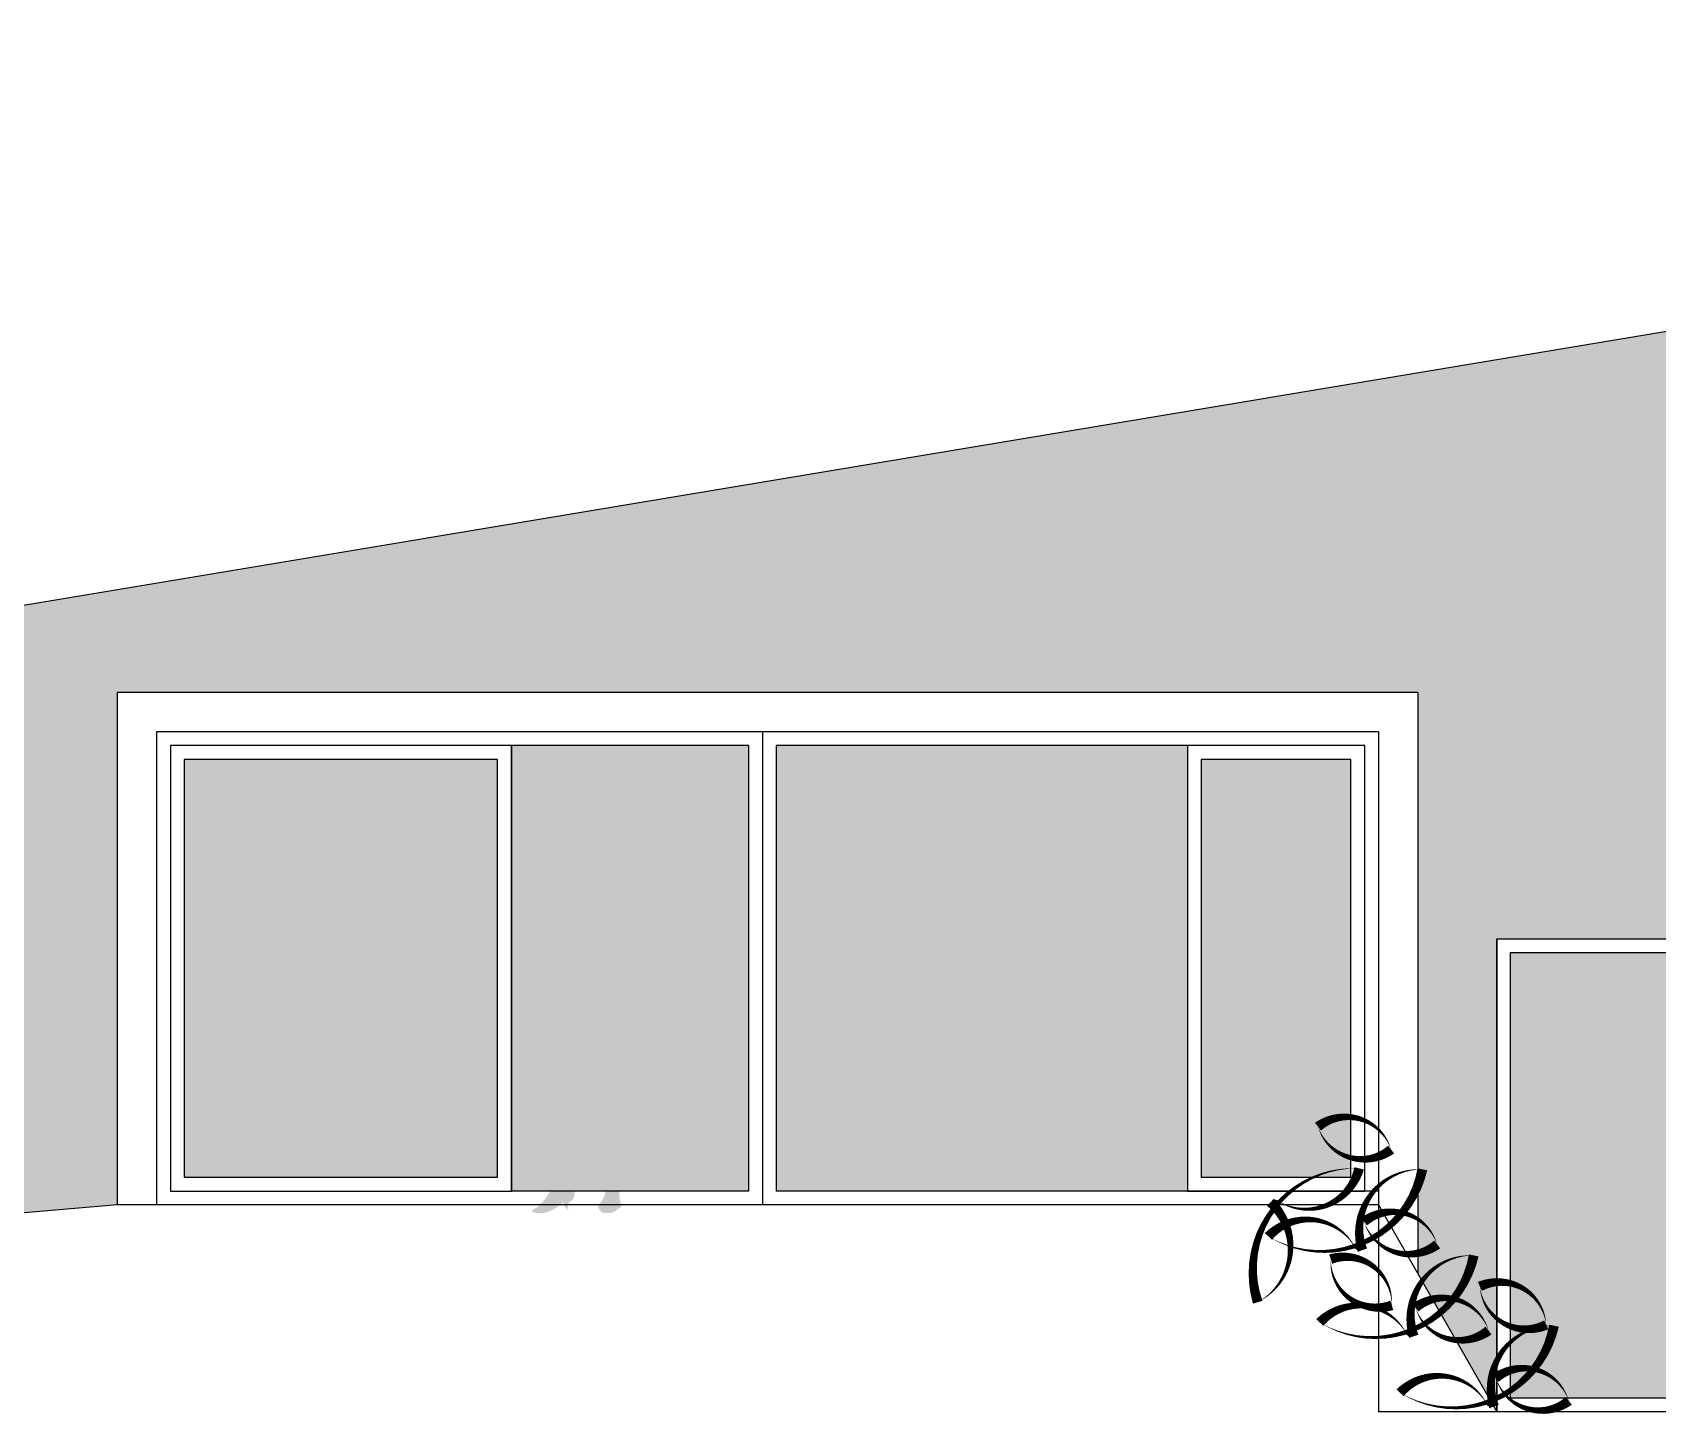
# Model space of a CAD drawing. Header units: millimetres. Extents: x 589 to 1175, y -455 to -172.
# Drawn here: x 651.29 to 659.54, y -221.65 to -214.63 of the extents above; entities that cross this region are included whole.
import ezdxf

# ---------------------------------------------------------------- set-up
doc = ezdxf.new("R2010")
doc.units = ezdxf.units.MM
for name, color, linetype in [('pohled', 4, 'Continuous'), ('SRAFA', 251, 'Continuous'), ('srafa fasada', 253, 'Continuous'), ('stafaz', 252, 'Continuous'), ('ZDIVO', 1, 'Continuous')]:
    doc.layers.add(name, color=color, linetype=linetype)

msp = doc.modelspace()

# ---------------------------------------------------------------- hatches: boundary and pattern name
at = {"layer": 'SRAFA'}
h = msp.add_hatch(dxfattribs=at)
h.set_pattern_fill('AR-CONC,_O', color=256, scale=0.001)
h.set_pattern_definition([(50, (0, 0), (0.18218467, -0.015939086), [0.01905, -0.20955]), (355, (0, 0), (-0.035242826, 0.191056643), [0.01524, -0.16764]), (100.451, (0.01518, -0.00133), (0.1469425, 0.17511669), [0.01619, -0.17809]), (46.1842, (0, 0.0508), (0.27107904, -0.04204233), [0.028575, -0.314325]), (96.6356, (0.0226, 0.0473), (0.23740423, 0.24742556), [0.024285, -0.267135]), (351.184, (0, 0.0508), (0.23740461, 0.24742512), [0.02286, -0.25146]), (21, (0.0254, 0.0381), (0.15161488, -0.10226552), [0.01905, -0.20955]), (326, (0.0254, 0.0381), (0.06180203, 0.184187966), [0.01524, -0.16764]), (71.4514, (0.03803, 0.02958), (0.21341649, 0.081922858), [0.01619, -0.17809]), (37.5, (0, 0), (0.003088603, 0.084555039), [0, -0.165608, 0, -0.17018, 0, -0.168275]), (7.5, (0, 0), (0.066819663, 0.100180575), [0, -0.097028, 0, -0.161798, 0, -0.064135]), (327.5, (-0.05664, 0), (0.135590595, -0.005728744), [0, -0.0635, 0, -0.19812, 0, -0.26289]), (317.5, (-0.08204, 0), (0.148129181, 0.025426491), [0, -0.08255, 0, -0.131572, 0, -0.18669])])
h.paths.add_polyline_path([(659.9728, -218.2809), (659.9728, -216.5809), (667.9978, -216.5809), (667.9978, -218.2809)], flags=16)
h.paths.add_polyline_path([(660.1228, -218.1309), (660.1228, -216.7309), (662.5228, -216.7309), (667.8478, -216.7309), (667.8478, -218.1309), (666.0478, -218.1309)], flags=0)
h.paths.add_polyline_path([(663.6478, -218.1309), (663.6478, -216.7309), (665.4478, -216.7309), (665.4478, -218.1309)], flags=0)
h.paths.add_polyline_path([(664.8828, -218.1309), (664.8828, -216.7309), (664.8128, -216.7309), (664.8128, -218.1309), (663.7178, -218.1309), (663.7178, -216.7309), (664.8128, -216.7309), (665.1033, -216.7309), (665.3778, -216.7309), (665.3778, -218.1309)], flags=0)
h.paths.add_polyline_path([(664.9328, -218.0809), (664.9328, -216.7809), (665.3278, -216.7809), (665.3278, -218.0809)], flags=0)
h.paths.add_polyline_path([(666.1178, -218.1309), (666.1178, -216.7309), (666.6128, -216.7309), (667.7778, -216.7309), (667.7778, -218.1309), (666.6828, -218.1309), (666.6828, -216.7309), (666.6128, -216.7309), (666.6128, -218.1309)], flags=0)
h.paths.add_polyline_path([(666.1678, -218.0809), (666.1678, -216.7809), (666.5628, -216.7809), (666.5628, -218.0809)], flags=0)
h.paths.add_polyline_path([(662.4528, -218.1309), (661.9578, -218.1309), (661.9578, -216.7309), (661.8878, -216.7309), (661.8878, -218.1309), (660.7604, -218.1309), (660.7604, -216.7309), (660.6904, -216.7309), (660.6904, -218.1309), (660.1954, -218.1309), (660.1954, -216.7309), (662.4528, -216.7309)], flags=0)
h.paths.add_polyline_path([(662.4028, -218.0809), (662.0078, -218.0809), (662.0078, -216.7809), (662.4028, -216.7809)], flags=0)
h.paths.add_polyline_path([(660.6404, -218.0809), (660.2454, -218.0809), (660.2454, -216.7809), (660.6404, -216.7809)], flags=0)
h.paths.add_polyline_path([(661.9228, -221.3309), (662.6728, -221.3309), (668.6728, -219.2309), (668.6728, -214.6337), (648.8975, -217.9296), (649.3728, -220.7809), (651.7228, -220.5809), (651.7228, -217.9809), (658.3228, -217.9809), (658.3228, -220.9309), (658.7228, -221.6309), (658.7228, -219.2309), (661.9228, -219.2309)])
at = {"layer": 'srafa fasada'}
h = msp.add_hatch(color=254, dxfattribs=at)
h.paths.add_polyline_path([(653.6528, -218.3209), (652.0628, -218.3209), (652.0628, -220.4409), (653.6528, -220.4409)])
h.paths.add_polyline_path([(654.9267, -218.2509), (653.7228, -218.2509), (653.7228, -220.5109), (654.9267, -220.5109)])
h.paths.add_polyline_path([(657.1528, -218.2509), (655.0667, -218.2509), (655.0667, -220.5109), (657.1528, -220.5109)])
h.paths.add_polyline_path([(657.9828, -218.3209), (657.2228, -218.3209), (657.2228, -220.4409), (657.9828, -220.4409)])
h.paths.add_polyline_path([(660.1228, -219.3009), (658.7928, -219.3009), (658.7928, -221.5609), (660.1228, -221.5609)])
h.paths.add_polyline_path([(661.7828, -219.3709), (660.1928, -219.3709), (660.1928, -221.4909), (661.7828, -221.4909)])
at = {"layer": 'stafaz'}
h = msp.add_hatch(color=256, dxfattribs=at)
h.paths.add_polyline_path([(654.3743, -219.7752), (654.3728, -219.7629), (654.3728, -219.7515), (654.3835, -219.753), (654.3965, -219.7507), (654.4103, -219.7469), (654.421, -219.7438), (654.4332, -219.7423), (654.447, -219.7308), (654.4607, -219.7216), (654.4737, -219.714), (654.4722, -219.6979), (654.4669, -219.6819), (654.4623, -219.6696), (654.4577, -219.652), (654.4531, -219.6345), (654.45, -219.6215), (654.447, -219.6062), (654.4431, -219.5909), (654.4401, -219.5718), (654.4393, -219.5588), (654.4393, -219.5473), (654.434, -219.5366), (654.4256, -219.5251), (654.4248, -219.506), (654.4248, -219.4922), (654.4256, -219.48), (654.4233, -219.4662), (654.4202, -219.4502), (654.4164, -219.4333), (654.4126, -219.4196), (654.4103, -219.4089), (654.408, -219.3982), (654.4064, -219.3875), (654.4194, -219.3859), (654.4164, -219.3706), (654.4133, -219.3592), (654.411, -219.3485), (654.4072, -219.3362), (654.4019, -219.3248), (654.3996, -219.311), (654.3965, -219.2926), (654.395, -219.2766), (654.3927, -219.2651), (654.3912, -219.2544), (654.3866, -219.2414), (654.3827, -219.2299), (654.3782, -219.2169), (654.3697, -219.2016), (654.359, -219.1864), (654.3506, -219.1756), (654.3392, -219.1642), (654.3231, -219.1573), (654.3116, -219.1542), (654.3009, -219.1519), (654.2872, -219.1389), (654.2787, -219.1252), (654.2742, -219.1145), (654.2665, -219.0961), (654.2619, -219.0778), (654.2581, -219.0671), (654.2527, -219.0487), (654.2489, -219.0311), (654.2443, -219.0151), (654.242, -219.0013), (654.2397, -218.9868), (654.2382, -218.9761), (654.2344, -218.9608), (654.2306, -218.9485), (654.2275, -218.9371), (654.2214, -218.9248), (654.2107, -218.9126), (654.1984, -218.9004), (654.1854, -218.8981), (654.174, -218.8982), (654.1503, -218.8988), (654.1075, -218.8988), (654.0937, -218.9027), (654.0807, -218.9126), (654.0738, -218.9241), (654.0692, -218.9378), (654.0685, -218.9493), (654.07, -218.9608), (654.073, -218.9715), (654.0723, -218.9822), (654.0646, -218.9944), (654.0631, -219.0051), (654.0631, -219.0158), (654.0669, -219.0288), (654.0685, -219.0395), (654.07, -219.0518), (654.0723, -219.0632), (654.0776, -219.0793), (654.0815, -219.0908), (654.0845, -219.103), (654.0929, -219.1137), (654.1036, -219.116), (654.1166, -219.116), (654.1258, -219.1267), (654.125, -219.1374), (654.1113, -219.1443), (654.0998, -219.1504), (654.0899, -219.1619), (654.0792, -219.1634), (654.0669, -219.1688), (654.0539, -219.1779), (654.0432, -219.1879), (654.0302, -219.1948), (654.0195, -219.2016), (654.0134, -219.2154), (654.0057, -219.233), (654.0004, -219.246), (653.9966, -219.2567), (653.9927, -219.2674), (653.9912, -219.2796), (653.9889, -219.2972), (653.9882, -219.3079), (653.9866, -219.3202), (653.9851, -219.3347), (653.9836, -219.3462), (653.9797, -219.3615), (653.9775, -219.3745), (653.9767, -219.3875), (653.9851, -219.3989), (653.9836, -219.4219), (653.9813, -219.4372), (653.9775, -219.4517), (653.9729, -219.4685), (653.969, -219.4876), (653.9675, -219.509), (653.9667, -219.5205), (653.9667, -219.532), (653.9667, -219.548), (653.9675, -219.5633), (653.9683, -219.5786), (653.969, -219.597), (653.969, -219.613), (653.969, -219.6291), (653.969, -219.6452), (653.969, -219.6574), (653.9675, -219.6773), (653.9667, -219.6895), (653.966, -219.7033), (653.966, -219.7232), (653.966, -219.7339), (653.9652, -219.7484), (653.9652, -219.7629), (653.9652, -219.7767), (653.966, -219.7912), (653.9683, -219.8096), (653.9721, -219.8249), (653.9744, -219.8363), (653.9775, -219.8478), (653.9828, -219.8654), (653.9866, -219.8761), (653.9996, -219.8914), (654.0004, -219.9021), (654.0012, -219.9143), (654.0035, -219.9327), (654.0035, -219.9442), (654.0035, -219.9587), (654.0035, -219.9694), (654.0012, -219.9847), (653.9943, -219.9977), (653.9905, -220.0084), (653.9897, -220.0237), (653.9889, -220.0344), (653.9889, -220.0535), (653.9897, -220.0642), (653.9935, -220.0833), (653.9958, -220.1009), (653.9966, -220.1116), (653.9973, -220.1269), (653.9973, -220.1376), (653.9973, -220.1552), (653.9973, -220.1674), (653.9943, -220.1866), (653.9897, -220.2011), (653.9851, -220.221), (653.982, -220.234), (653.9759, -220.25), (653.969, -220.2684), (653.9652, -220.2791), (653.9736, -220.2913), (653.9843, -220.2967), (653.982, -220.3112), (653.9797, -220.3265), (653.9775, -220.3441), (653.9744, -220.3617), (653.9721, -220.377), (653.9713, -220.3907), (653.9683, -220.406), (653.9645, -220.4183), (653.9606, -220.432), (653.9576, -220.4465), (653.9515, -220.4626), (653.9461, -220.4733), (653.9369, -220.4871), (653.9293, -220.4978), (653.9178, -220.5131), (653.9071, -220.5322), (653.8979, -220.546), (653.8888, -220.5567), (653.878, -220.5697), (653.8643, -220.5842), (653.8528, -220.5934), (653.8421, -220.6003), (653.826, -220.6071), (653.8345, -220.6194), (653.852, -220.6224), (653.8643, -220.6224), (653.8788, -220.6224), (653.8964, -220.6201), (653.9125, -220.6148), (653.9262, -220.6094), (653.9408, -220.601), (653.9522, -220.5941), (653.9652, -220.5827), (653.9775, -220.572), (653.9882, -220.5704), (653.9912, -220.5834), (654.0012, -220.5995), (654.0119, -220.6071), (654.008, -220.5964), (654.008, -220.5827), (654.0134, -220.5704), (654.0272, -220.5597), (654.0394, -220.5475), (654.0432, -220.5314), (654.0432, -220.5169), (654.0417, -220.5054), (654.0386, -220.494), (654.0371, -220.4733), (654.0356, -220.4595), (654.0363, -220.4443), (654.0379, -220.4305), (654.0394, -220.4183), (654.0417, -220.4007), (654.0447, -220.3869), (654.0463, -220.3747), (654.0509, -220.3578), (654.0539, -220.3441), (654.06, -220.3296), (654.0662, -220.3166), (654.0723, -220.2997), (654.0899, -220.2928), (654.1044, -220.2913), (654.1174, -220.2906), (654.1357, -220.289), (654.1549, -220.2883), (654.1717, -220.286), (654.1847, -220.2837), (654.1977, -220.2821), (654.2137, -220.2814), (654.2244, -220.2806), (654.2313, -220.2913), (654.2336, -220.3036), (654.2352, -220.3143), (654.2352, -220.3273), (654.2352, -220.3387), (654.2352, -220.3617), (654.2352, -220.3785), (654.2344, -220.3915), (654.2321, -220.4068), (654.2306, -220.419), (654.2283, -220.432), (654.2237, -220.4496), (654.2191, -220.4634), (654.2145, -220.4764), (654.2084, -220.4878), (654.203, -220.507), (654.1962, -220.5322), (654.1908, -220.5437), (654.1839, -220.5559), (654.1747, -220.5704), (654.1648, -220.5819), (654.164, -220.5934), (654.1702, -220.6064), (654.1801, -220.6178), (654.1954, -220.6224), (654.2099, -220.6224), (654.2244, -220.6224), (654.2382, -220.6186), (654.252, -220.611), (654.2627, -220.6018), (654.2772, -220.5941), (654.2818, -220.5834), (654.278, -220.5704), (654.2734, -220.5574), (654.2719, -220.546), (654.2703, -220.5314), (654.2703, -220.5138), (654.2696, -220.5008), (654.2703, -220.4901), (654.2719, -220.4748), (654.2726, -220.4611), (654.2749, -220.445), (654.2772, -220.432), (654.2803, -220.4175), (654.2833, -220.3999), (654.2872, -220.3838), (654.2894, -220.367), (654.2933, -220.3525), (654.2979, -220.3357), (654.3017, -220.3227), (654.304, -220.3074), (654.3055, -220.2959), (654.307, -220.2844), (654.3109, -220.2684), (654.3177, -220.2477), (654.3208, -220.237), (654.3231, -220.2187), (654.3284, -220.1973), (654.3307, -220.182), (654.333, -220.1629), (654.3346, -220.1407), (654.3369, -220.1254), (654.3414, -220.143), (654.3414, -220.156), (654.3414, -220.1674), (654.3414, -220.1889), (654.3414, -220.2018), (654.3414, -220.2126), (654.3414, -220.2233), (654.3399, -220.2363), (654.3376, -220.2493), (654.3361, -220.26), (654.3506, -220.2684), (654.3636, -220.273), (654.3797, -220.2745), (654.3912, -220.2722), (654.4026, -220.263), (654.4072, -220.2462), (654.408, -220.2324), (654.408, -220.2164), (654.4087, -220.2034), (654.408, -220.1881), (654.4072, -220.1728), (654.4072, -220.1529), (654.4072, -220.1422), (654.4064, -220.1277), (654.4064, -220.1116), (654.4057, -220.1009), (654.4042, -220.0818), (654.4019, -220.0573), (654.4019, -220.0466), (654.4003, -220.0298), (654.4003, -220.0137), (654.4003, -219.9961), (654.4003, -219.977), (654.3996, -219.9541), (654.3996, -219.9319), (654.3957, -219.9074), (654.3942, -219.896), (654.3889, -219.8761), (654.3873, -219.8639), (654.3858, -219.8478), (654.385, -219.8363), (654.3827, -219.8195), (654.3812, -219.805), (654.3774, -219.7904)])
h.paths.add_polyline_path([(654.0394, -219.7201), (654.0333, -219.7377), (654.0272, -219.7499), (654.0119, -219.7515), (654.0103, -219.74), (654.0088, -219.7285), (654.0065, -219.7163), (654.0065, -219.7033), (654.0065, -219.691), (654.0065, -219.6719), (654.0073, -219.6574), (654.0103, -219.6352), (654.0149, -219.6146), (654.0226, -219.5916), (654.0279, -219.5718), (654.0325, -219.5572), (654.0363, -219.545), (654.0379, -219.5328), (654.0379, -219.522), (654.0379, -219.5106), (654.0379, -219.4999), (654.0363, -219.4861), (654.0356, -219.4746), (654.0325, -219.4601), (654.0295, -219.4448), (654.0302, -219.4326), (654.0333, -219.4188), (654.0394, -219.4066), (654.0509, -219.4066), (654.0677, -219.4058), (654.0738, -219.4188), (654.0799, -219.4341), (654.0807, -219.4456), (654.0799, -219.4563), (654.0792, -219.4731), (654.0807, -219.4876), (654.0891, -219.4999), (654.0914, -219.5121), (654.0807, -219.5251), (654.0707, -219.5373), (654.0646, -219.5503), (654.0593, -219.5649), (654.057, -219.5848), (654.0547, -219.6077), (654.0532, -219.6268), (654.0509, -219.6459), (654.0501, -219.6589), (654.047, -219.678), (654.0447, -219.6903), (654.0417, -219.7048)], flags=16)
h.paths.add_polyline_path([(654.3376, -219.496), (654.3239, -219.4915), (654.3116, -219.48), (654.3101, -219.4693), (654.3101, -219.4548), (654.3147, -219.4425), (654.3246, -219.4242), (654.3284, -219.4073), (654.3292, -219.3951), (654.3407, -219.3905), (654.3506, -219.4043), (654.3544, -219.418), (654.3583, -219.431), (654.3629, -219.4456), (654.3636, -219.457), (654.3644, -219.4754), (654.3636, -219.5022), (654.3491, -219.4953)], flags=16)

# ---------------------------------------------------------------- linework, layer by layer
at = {"layer": 'pohled'}
for p, q in [((648.8975, -217.9296), (668.6728, -214.6337)), ((651.7228, -217.9809), (651.7228, -220.5809)), ((658.3228, -217.9809), (651.7228, -217.9809)), ((658.3228, -217.9809), (658.3228, -220.9309)), ((658.1228, -218.1809), (651.9228, -218.1809)), ((651.9228, -218.1809), (651.9228, -220.5809)), ((651.9928, -218.2509), (651.9928, -220.5109)), ((653.7228, -218.2509), (653.7228, -220.5109)), ((654.9267, -218.2509), (653.7228, -218.2509)), ((654.9267, -218.2509), (654.9267, -220.5109)), ((654.9967, -218.1809), (654.9967, -220.5809)), ((658.0528, -218.2509), (655.0667, -218.2509)), ((655.0667, -218.2509), (655.0667, -220.5109)), ((658.1228, -218.1809), (658.1228, -220.5809)), ((658.7228, -219.2309), (661.9228, -219.2309)), ((658.7228, -219.2309), (658.7228, -221.6309)), ((654.9267, -220.5109), (653.7228, -220.5109)), ((658.1228, -220.5109), (655.0667, -220.5109))]:
    msp.add_line(p, q, dxfattribs=at)
for points in [[(653.7228, -218.2509), (651.9928, -218.2509), (651.9928, -220.5109), (653.7228, -220.5109)], [(658.0528, -218.2509), (657.1528, -218.2509), (657.1528, -220.5109), (658.0528, -220.5109)], [(653.6528, -218.3209), (652.0628, -218.3209), (652.0628, -220.4409), (653.6528, -220.4409)], [(657.9828, -218.3209), (657.2228, -218.3209), (657.2228, -220.4409), (657.9828, -220.4409)], [(658.7228, -219.2309), (661.9228, -219.2309), (661.9228, -221.6309), (658.7228, -221.6309)], [(658.7928, -219.3009), (661.8528, -219.3009), (661.8528, -221.5609), (658.7928, -221.5609)]]:
    msp.add_lwpolyline(points, close=True, dxfattribs=at)
at = {"layer": 'stafaz', "color": 253, "linetype": 'Continuous', "ltscale": 0.001}
for points in [[(658.1868, -220.3003, 0, 0, 0.520567), (658.1868, -220.3003, 0, 0.05, 0.520567), (657.8157, -220.1838, 0, 0.05, 0.520567), (658.1868, -220.3003, 0.05, 0.05, 0)], [(657.5098, -221.0746, 0, 0, 0.520567), (657.5098, -221.0746, 0, 0.05, 0.520567), (657.5746, -220.5679, 0, 0.05, 0.520567), (657.6038, -220.5558, 0, 0.05, 0.520567), (658.0244, -220.3955, 0, 0.05, 0.520567), (657.5098, -221.0746, 0.05, 0.05, 0)], [(658.3453, -220.4005, 0, 0, 0.520567), (658.3453, -220.4005, 0, 0.05, 0.520567), (658.0407, -220.8106, 0, 0.05, 0.520567), (658.0092, -220.8068, 0, 0.05, 0.520567), (657.5641, -220.7407, 0, 0.05, 0.520567), (658.3453, -220.4005, 0.05, 0.05, 0)], [(658.4205, -220.7816, 0, 0, 0.520567), (658.4205, -220.7816, 0, 0.05, 0.520567), (658.0494, -220.6652, 0, 0.05, 0.520567), (658.4205, -220.7816, 0.05, 0.05, 0)], [(658.6059, -220.8372, 0, 0, 0.520567), (658.6059, -220.8372, 0, 0.05, 0.520567), (658.3014, -221.2473, 0, 0.05, 0.520567), (658.2699, -221.2435, 0, 0.05, 0.520567), (657.8247, -221.1774, 0, 0.05, 0.520567), (658.6059, -220.8372, 0.05, 0.05, 0)], [(658.1902, -221.0906, 0, 0, 0.520567), (658.1902, -221.0906, 0, 0.05, 0.520567), (657.8802, -220.8557, 0, 0.05, 0.520567), (658.1902, -221.0906, 0.05, 0.05, 0)], [(658.6372, -220.9945, 0, 0, 0.520567), (658.6372, -220.9945, 0, 0.05, 0.520567), (658.9737, -221.1896, 0, 0.05, 0.520567), (658.6372, -220.9945, 0.05, 0.05, 0)], [(658.6812, -221.2184, 0, 0, 0.520567), (658.6812, -221.2184, 0, 0.05, 0.520567), (658.31, -221.1019, 0, 0.05, 0.520567), (658.6812, -221.2184, 0.05, 0.05, 0)], [(659.0133, -221.1938, 0, 0, 0.520567), (659.0133, -221.1938, 0, 0.05, 0.520567), (658.7087, -221.6039, 0, 0.05, 0.520567), (658.6773, -221.6001, 0, 0.05, 0.520567), (658.2321, -221.534, 0, 0.05, 0.520567), (659.0133, -221.1938, 0.05, 0.05, 0)], [(659.0885, -221.575, 0, 0, 0.520567), (659.0885, -221.575, 0, 0.05, 0.520567), (658.7174, -221.4585, 0, 0.05, 0.520567), (659.0885, -221.575, 0.05, 0.05, 0)]]:
    msp.add_lwpolyline(points, format="xyseb", close=True, dxfattribs=at)
at = {"layer": 'ZDIVO'}
for p, q in [((651.7228, -220.5809), (649.3728, -220.7809)), ((658.1228, -220.5809), (651.7228, -220.5809)), ((658.1228, -220.5809), (658.1228, -221.6309)), ((658.1228, -220.5809), (658.7228, -221.6309)), ((662.6728, -221.6309), (658.1228, -221.6309))]:
    msp.add_line(p, q, dxfattribs=at)

doc.saveas('drawing.dxf')
